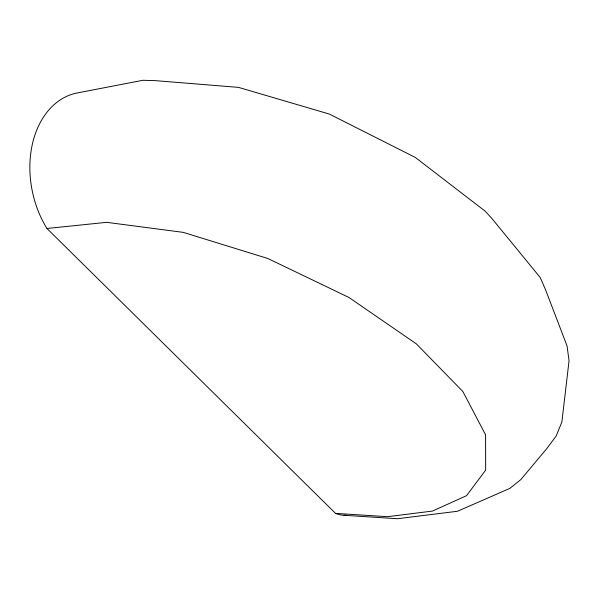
<?xml version="1.0" encoding="UTF-8"?>
<svg xmlns="http://www.w3.org/2000/svg" width="599" height="599" viewBox="0 0 599 599"><rect width="100%" height="100%" fill="white"/><g stroke="black" fill="none" stroke-linecap="round" stroke-linejoin="round"><path stroke-width="0.9" d="M46.962 228.481L106.659 222.334L183.257 232.367L267.783 258.476L349.022 297.508L416.425 343.938L462.84 391.499L485.564 434.769L485.677 470.103L466.561 495.673L432.463 511.067L387.56 516.69L335.522 513.38L46.962 228.481A87.439 63.546 78.1 0 1 78.971 92.635L142.936 80.273L155.328 80.64L238.529 87.379L329.353 114.065L415.392 157.485L485.227 211.237L491.757 218.328L540.246 277.547L545.569 289.804L567.036 345.893L569.05 360.733L561.877 421.996L556.194 435.982L546.999 448.344L520.778 479.657L509.801 488.425L457.516 511.254L397.451 518.727L344.021 515.282M346.589 515.215A66.699 38.905 -88.4 0 1 335.522 513.38"/></g></svg>
